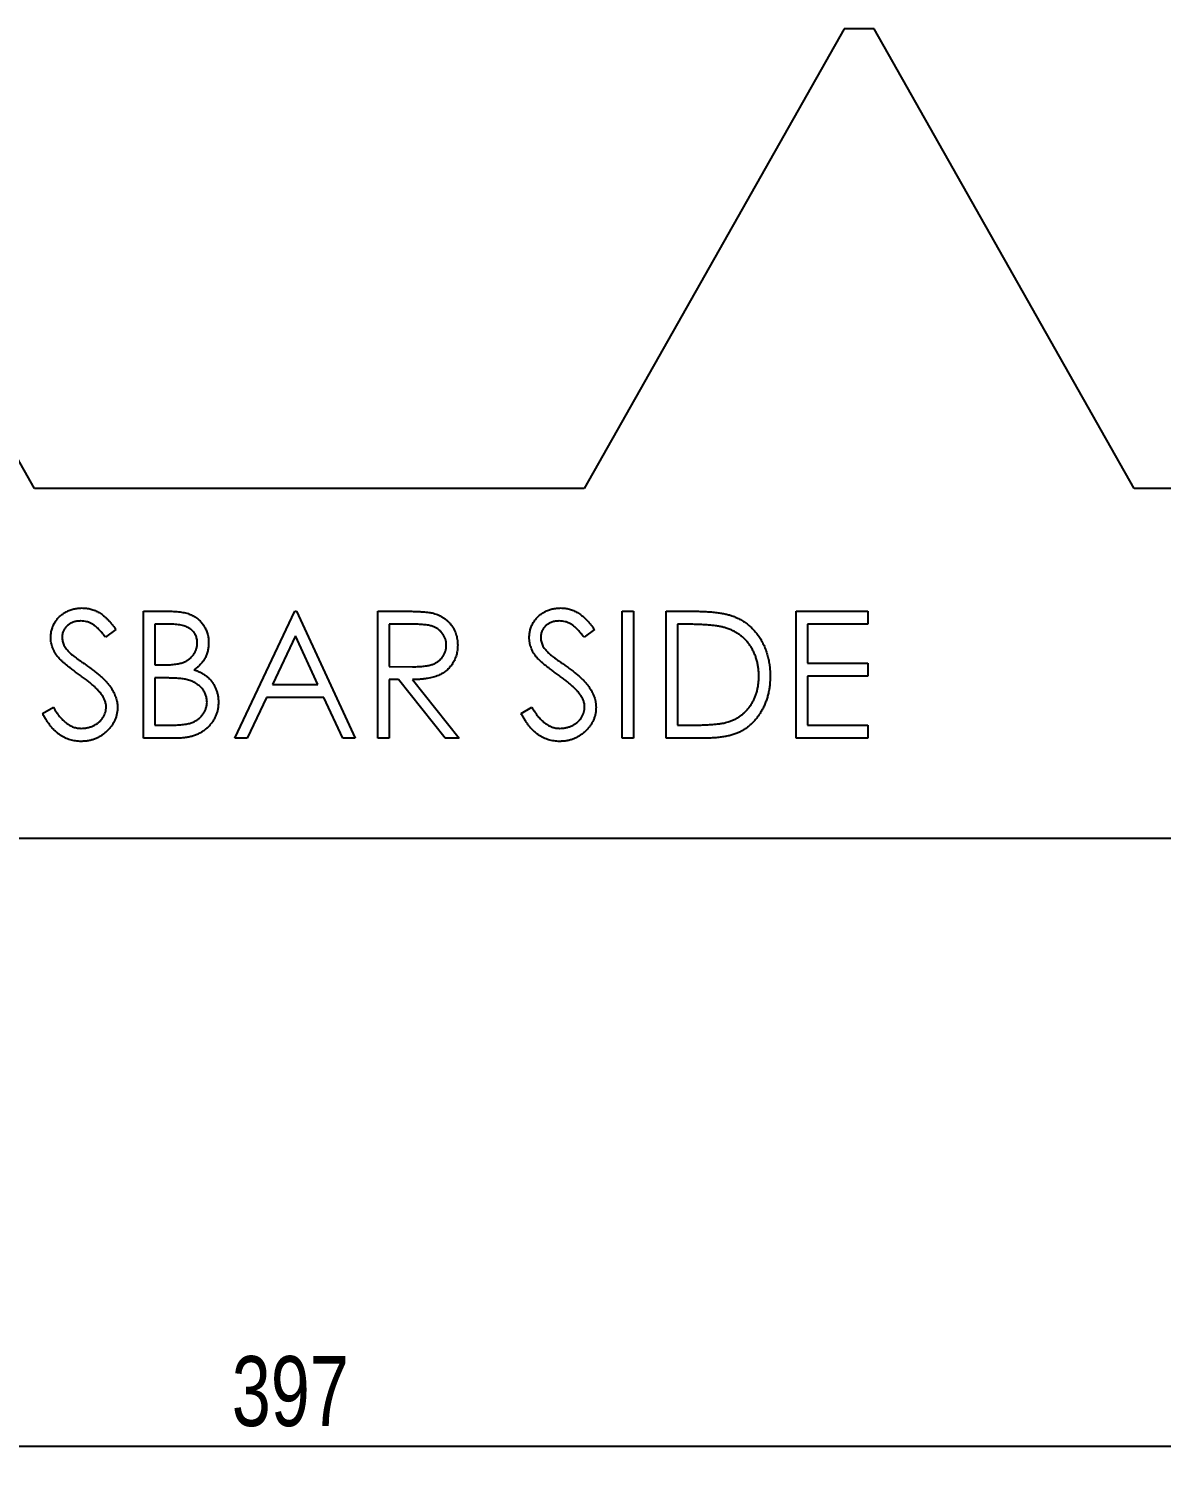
# Model space of a CAD drawing. Header units: millimetres. Extents: x 10 to 411, y 8 to 288.
# Drawn here: x 126.2 to 182.9, y 114.4 to 186.3 of the extents above; entities that cross this region are included whole.
import ezdxf

# ---------------------------------------------------------------- set-up
doc = ezdxf.new("R2010")
doc.units = ezdxf.units.MM
doc.layers.add('DIMENSIONS', color=124, linetype='Continuous')
doc.styles.add('SLDTEXTSTYLE1', font='TXT', dxfattribs={"width": 0.75})
doc.dimstyles.new('SLDDIMSTYLE0', dxfattribs={"dimtxt": 3.5, "dimasz": 2.6, "dimexe": 0, "dimexo": 0.0625, "dimgap": 0.875, "dimtad": 1, "dimlfac": 2, "dimrnd": 1e-09, "dimzin": 12, "dimdsep": 46, "dimtxsty": 'SLDTEXTSTYLE1', "dimsah": 1, "dimcen": 0.09, "dimadec": 0, "dimazin": 3, "dimtfac": 1, "dimtofl": 0, "dimtmove": 0, "dimatfit": 3, "dimfxl": 1, "dimfrac": 2, "dimtolj": 1, "dimtzin": 12, "dimarcsym": 0})

# ---------------------------------------------------------------- blocks, each defined once
blk = doc.blocks.new('_D')
at = {"layer": 'DIMENSIONS'}
for p, q in [((41.006, 146.83), (41.006, 114.391)), ((239.506, 146.83), (239.506, 114.391)), ((41.006, 115.391), (239.506, 115.391))]:
    blk.add_line(p, q, dxfattribs=at)
for points in [[(41.006, 115.391), (43.606, 114.991), (43.606, 115.791)], [(239.506, 115.391), (236.906, 115.791), (236.906, 114.991)]]:
    blk.add_solid(points, dxfattribs=at)
at = {"layer": 'DIMENSIONS', "insert": (136.377, 119.903), "char_height": 3.5, "attachment_point": 1, "style": 'SLDTEXTSTYLE1'}
blk.add_mtext('397', dxfattribs=at)

msp = doc.modelspace()

# ---------------------------------------------------------------- linework, layer by layer
at = {"color": 7, "linetype": 'Continuous', "lineweight": 25}
for p, q in [((126.5063, 163.3297), (113.5063, 186.3297)), ((167.0063, 186.3297), (154.0063, 163.3297)), ((168.5063, 186.3297), (167.0063, 186.3297)), ((181.5063, 163.3297), (168.5063, 186.3297)), ((154.0063, 163.3297), (126.5063, 163.3297)), ((209.0063, 163.3297), (181.5063, 163.3297)), ((131.9627, 157.1797), (133.2016, 157.1797)), ((131.9627, 150.8297), (131.9627, 157.1797)), ((136.5216, 150.8297), (139.5338, 157.1797)), ((139.5338, 157.1797), (139.6152, 157.1797)), ((139.6152, 157.1797), (142.546, 150.8297)), ((143.6857, 157.1797), (144.9565, 157.1797)), ((143.6857, 150.8297), (143.6857, 157.1797)), ((155.8973, 157.1797), (156.4672, 157.1797)), ((155.8973, 150.8297), (155.8973, 157.1797)), ((156.4672, 157.1797), (156.4672, 150.8297)), ((158.0954, 157.1797), (159.3776, 157.1797)), ((158.0954, 150.8297), (158.0954, 157.1797)), ((164.6082, 157.1797), (168.1902, 157.1797)), ((164.6082, 150.8297), (164.6082, 157.1797)), ((168.1902, 157.1797), (168.1902, 156.5284)), ((130.5787, 156.2676), (130.0635, 155.8771)), ((132.5325, 156.5284), (132.5325, 154.4931)), ((133.3059, 156.5284), (132.5325, 156.5284)), ((144.2556, 156.5284), (144.2556, 154.4117)), ((145.4462, 156.5284), (144.2556, 156.5284)), ((154.5133, 156.2676), (153.9981, 155.8771)), ((159.1117, 156.5284), (158.6652, 156.5284)), ((158.6652, 156.5284), (158.6652, 151.481)), ((165.1781, 156.5284), (165.1781, 154.5746)), ((168.1902, 156.5284), (165.1781, 156.5284)), ((139.5682, 155.942), (138.4182, 153.5162)), ((140.6876, 153.5162), (139.5682, 155.942)), ((132.5325, 154.4931), (132.9154, 154.4931)), ((144.2556, 154.4117), (145.4183, 154.4028)), ((165.1781, 154.5746), (168.1902, 154.5746)), ((168.1902, 154.5746), (168.1902, 153.9233)), ((132.5325, 153.8419), (132.5325, 151.481)), ((132.9103, 153.8419), (132.5325, 153.8419)), ((138.4182, 153.5162), (140.6876, 153.5162)), ((144.2556, 153.7605), (144.2556, 150.8297)), ((144.7186, 153.7605), (144.2556, 153.7605)), ((147.0515, 150.8297), (144.7186, 153.7605)), ((145.4233, 153.7605), (147.7563, 150.8297)), ((165.1781, 153.9233), (165.1781, 151.481)), ((168.1902, 153.9233), (165.1781, 153.9233)), ((138.1091, 152.8649), (137.1437, 150.8297)), ((140.9878, 152.8649), (138.1091, 152.8649)), ((141.9265, 150.8297), (140.9878, 152.8649)), ((126.9152, 152.0547), (127.452, 152.3765)), ((150.8498, 152.0547), (151.3866, 152.3765)), ((132.5325, 151.481), (133.3441, 151.481)), ((158.6652, 151.481), (159.3941, 151.481)), ((165.1781, 151.481), (168.1902, 151.481)), ((168.1902, 151.481), (168.1902, 150.8297)), ((133.6799, 150.8297), (131.9627, 150.8297)), ((137.1437, 150.8297), (136.5216, 150.8297)), ((142.546, 150.8297), (141.9265, 150.8297)), ((144.2556, 150.8297), (143.6857, 150.8297)), ((147.7563, 150.8297), (147.0515, 150.8297)), ((156.4672, 150.8297), (155.8973, 150.8297)), ((160.0632, 150.8297), (158.0954, 150.8297)), ((168.1902, 150.8297), (164.6082, 150.8297)), ((43.0063, 145.8297), (237.5063, 145.8297))]:
    msp.add_line(p, q, dxfattribs=at)
for points, knots in [([(127.3223, 155.8606), (127.3247, 155.9278), (127.3293, 156.0607), (127.369, 156.2549), (127.4315, 156.4403), (127.5191, 156.6151), (127.6321, 156.7746), (127.7628, 156.9209), (127.9185, 157.0439), (128.0893, 157.1513), (128.2763, 157.2354), (128.4722, 157.2988), (128.6774, 157.3347), (128.8164, 157.3399), (128.8869, 157.3425)], [0, 0, 0, 0, 0.0837854, 0.1657799, 0.24628, 0.3274609, 0.408797, 0.4897152, 0.571376, 0.6555233, 0.7410195, 0.8265468, 0.9119889, 1, 1, 1, 1]), ([(128.8869, 157.3425), (128.9617, 157.3399), (129.1105, 157.3348), (129.3294, 157.2902), (129.5402, 157.2163), (129.7097, 157.1325), (129.8424, 157.0488), (129.9436, 156.9726), (130.0461, 156.8848), (130.1508, 156.7853), (130.2559, 156.6731), (130.363, 156.549), (130.4723, 156.4137), (130.5426, 156.3171), (130.5787, 156.2676)], [0, 0, 0, 0, 0.1072328, 0.2132518, 0.3188304, 0.4267935, 0.483646, 0.5436038, 0.6083076, 0.6771268, 0.7506856, 0.8287134, 0.9121903, 1, 1, 1, 1]), ([(133.2016, 157.1797), (133.2623, 157.1794), (133.3798, 157.1788), (133.5508, 157.1692), (133.7109, 157.1561), (133.8602, 157.1354), (133.9987, 157.1103), (134.1267, 157.08), (134.2439, 157.0437), (134.3838, 156.9859), (134.5433, 156.9001), (134.716, 156.7732), (134.8637, 156.618), (134.991, 156.443), (135.0923, 156.2504), (135.1655, 156.0449), (135.2119, 155.8292), (135.2167, 155.681), (135.2191, 155.6062)], [0, 0, 0, 0, 0.0625941, 0.1213229, 0.1766801, 0.2283651, 0.2768684, 0.3218791, 0.3640986, 0.4033557, 0.4779679, 0.5505355, 0.6235845, 0.6981749, 0.7733537, 0.8472811, 0.9228183, 1, 1, 1, 1]), ([(144.9565, 157.1797), (145.0413, 157.1794), (145.2041, 157.1789), (145.4374, 157.1758), (145.6494, 157.1672), (145.8399, 157.1597), (146.009, 157.1461), (146.1572, 157.1331), (146.2838, 157.1161), (146.3605, 157.1003), (146.3952, 157.0932)], [0, 0, 0, 0, 0.1762578, 0.3384344, 0.4848221, 0.6171576, 0.7346984, 0.8373852, 0.9263724, 1, 1, 1, 1]), ([(146.3952, 157.0932), (146.4416, 157.0817), (146.5336, 157.059), (146.6659, 157.011), (146.792, 156.9554), (146.9114, 156.8902), (147.0234, 156.8148), (147.1292, 156.7305), (147.2293, 156.6377), (147.3196, 156.5343), (147.4048, 156.4257), (147.4766, 156.3083), (147.5385, 156.1855), (147.5878, 156.0562), (147.6275, 155.9214), (147.6555, 155.7801), (147.6723, 155.6329), (147.674, 155.5324), (147.6748, 155.4815)], [0, 0, 0, 0, 0.0642168, 0.1270638, 0.1887445, 0.2491321, 0.3094525, 0.3698267, 0.4306501, 0.4923519, 0.5540721, 0.6156898, 0.6767977, 0.738439, 0.8013169, 0.8651845, 0.9316413, 1, 1, 1, 1]), ([(151.2569, 155.8606), (151.2593, 155.9278), (151.264, 156.0607), (151.3036, 156.2549), (151.3661, 156.4403), (151.4537, 156.6151), (151.5667, 156.7746), (151.6974, 156.9209), (151.8531, 157.0439), (152.0239, 157.1513), (152.2109, 157.2354), (152.4068, 157.2988), (152.612, 157.3347), (152.751, 157.3399), (152.8215, 157.3425)], [0, 0, 0, 0, 0.0837854, 0.1657799, 0.24628, 0.3274609, 0.408797, 0.4897152, 0.571376, 0.6555233, 0.7410195, 0.8265468, 0.9119889, 1, 1, 1, 1]), ([(152.8215, 157.3425), (152.8963, 157.3399), (153.0451, 157.3348), (153.264, 157.2902), (153.4748, 157.2163), (153.6443, 157.1325), (153.777, 157.0488), (153.8782, 156.9726), (153.9807, 156.8848), (154.0854, 156.7853), (154.1906, 156.6731), (154.2976, 156.549), (154.4069, 156.4137), (154.4773, 156.3171), (154.5133, 156.2676)], [0, 0, 0, 0, 0.1072328, 0.2132518, 0.3188304, 0.4267935, 0.483646, 0.5436038, 0.6083076, 0.6771268, 0.7506856, 0.8287134, 0.9121903, 1, 1, 1, 1]), ([(159.3776, 157.1797), (159.4891, 157.1789), (159.7046, 157.1773), (160.0159, 157.1675), (160.304, 157.1501), (160.5678, 157.1248), (160.8082, 157.0936), (161.0244, 157.0546), (161.2175, 157.0086), (161.3363, 156.9693), (161.3925, 156.9507)], [0, 0, 0, 0, 0.1642892, 0.3174059, 0.4588436, 0.5893665, 0.7078313, 0.81577, 0.9128799, 1, 1, 1, 1]), ([(161.3925, 156.9507), (161.4659, 156.9227), (161.6112, 156.8674), (161.8181, 156.7629), (162.0128, 156.6446), (162.1964, 156.5123), (162.3648, 156.3621), (162.5245, 156.2005), (162.6689, 156.0217), (162.8012, 155.8292), (162.9204, 155.6255), (163.0241, 155.4108), (163.1102, 155.1862), (163.1817, 154.9525), (163.238, 154.709), (163.2764, 154.4555), (163.3018, 154.193), (163.3043, 154.0149), (163.3056, 153.9246)], [0, 0, 0, 0, 0.061545, 0.1216943, 0.1811549, 0.2398754, 0.2987019, 0.3576474, 0.4176048, 0.478494, 0.5404071, 0.602345, 0.6650043, 0.7285593, 0.7936505, 0.8605343, 0.929236, 1, 1, 1, 1]), ([(128.8233, 156.6912), (128.7577, 156.689), (128.6312, 156.6848), (128.4516, 156.6385), (128.2899, 156.5656), (128.1511, 156.4634), (128.0354, 156.3424), (127.9518, 156.2031), (127.9014, 156.0492), (127.8953, 155.9419), (127.8922, 155.8873)], [0, 0, 0, 0, 0.14307308, 0.27590296, 0.40237086, 0.52841365, 0.65035638, 0.76589509, 0.88077413, 1, 1, 1, 1]), ([(130.0635, 155.8771), (130.0324, 155.9172), (129.9725, 155.9944), (129.8816, 156.1025), (129.7958, 156.2012), (129.7114, 156.2869), (129.6326, 156.3644), (129.5562, 156.4307), (129.4832, 156.4866), (129.3912, 156.5462), (129.2756, 156.6052), (129.1305, 156.6552), (128.9789, 156.6852), (128.8756, 156.6892), (128.8233, 156.6912)], [0, 0, 0, 0, 0.0984694, 0.1896291, 0.2741841, 0.3521832, 0.4231989, 0.4885509, 0.5484733, 0.6014402, 0.7011981, 0.7995918, 0.8985451, 1, 1, 1, 1]), ([(134.6492, 155.5947), (134.6483, 155.63), (134.6464, 155.6991), (134.631, 155.7999), (134.605, 155.8947), (134.5715, 155.9848), (134.5247, 156.0673), (134.4696, 156.1452), (134.4031, 156.2158), (134.3273, 156.2818), (134.2402, 156.3403), (134.1418, 156.3916), (134.0308, 156.4328), (133.909, 156.469), (133.7746, 156.4943), (133.6292, 156.5155), (133.4715, 156.5262), (133.3623, 156.5277), (133.3059, 156.5284)], [0, 0, 0, 0, 0.05700313, 0.11181787, 0.16440237, 0.2158698, 0.26684111, 0.31747896, 0.36990214, 0.42340045, 0.4797184, 0.5392415, 0.60243069, 0.67102955, 0.7444848, 0.82345397, 0.90874031, 1, 1, 1, 1]), ([(147.105, 155.4828), (147.1028, 155.5339), (147.0985, 155.6351), (147.0632, 155.7832), (147.0035, 155.923), (146.9231, 156.0539), (146.8251, 156.1728), (146.7103, 156.2745), (146.5816, 156.3584), (146.4614, 156.412), (146.3539, 156.4449), (146.2606, 156.468), (146.1552, 156.4866), (146.0371, 156.5015), (145.9069, 156.5143), (145.7639, 156.5229), (145.6091, 156.528), (145.5018, 156.5283), (145.4462, 156.5284)], [0, 0, 0, 0, 0.0688143, 0.1363648, 0.2040194, 0.2730637, 0.3429133, 0.4109654, 0.4791688, 0.549308, 0.5876516, 0.6306467, 0.6788788, 0.7319343, 0.7911114, 0.8552832, 0.9250859, 1, 1, 1, 1]), ([(152.7579, 156.6912), (152.6923, 156.689), (152.5658, 156.6848), (152.3862, 156.6385), (152.2246, 156.5656), (152.0857, 156.4634), (151.97, 156.3424), (151.8864, 156.2031), (151.836, 156.0492), (151.8299, 155.9419), (151.8268, 155.8873)], [0, 0, 0, 0, 0.1430731, 0.275903, 0.4023709, 0.5284136, 0.6503564, 0.7658951, 0.8807741, 1, 1, 1, 1]), ([(153.9981, 155.8771), (153.967, 155.9172), (153.9071, 155.9944), (153.8162, 156.1025), (153.7304, 156.2012), (153.646, 156.2869), (153.5673, 156.3644), (153.4909, 156.4307), (153.4179, 156.4866), (153.3258, 156.5462), (153.2102, 156.6052), (153.0651, 156.6552), (152.9135, 156.6852), (152.8102, 156.6892), (152.7579, 156.6912)], [0, 0, 0, 0, 0.0984694, 0.1896291, 0.2741841, 0.3521832, 0.4231989, 0.4885509, 0.5484733, 0.6014402, 0.7011981, 0.7995918, 0.8985451, 1, 1, 1, 1]), ([(161.063, 156.3503), (161.0098, 156.365), (160.8965, 156.3964), (160.7118, 156.4305), (160.5038, 156.4606), (160.2718, 156.4861), (160.0159, 156.5044), (159.736, 156.5182), (159.4319, 156.5274), (159.2211, 156.5281), (159.1117, 156.5284)], [0, 0, 0, 0, 0.0843186, 0.1792845, 0.2865825, 0.4051115, 0.5355929, 0.6781902, 0.8329758, 1, 1, 1, 1]), ([(162.7357, 153.9258), (162.7348, 154.0001), (162.733, 154.146), (162.71, 154.3601), (162.6764, 154.5659), (162.6278, 154.7637), (162.5659, 154.9536), (162.4886, 155.1347), (162.4003, 155.3089), (162.2952, 155.4721), (162.1802, 155.6265), (162.0525, 155.7679), (161.9142, 155.8967), (161.7668, 156.0149), (161.6062, 156.1177), (161.4361, 156.2097), (161.254, 156.2877), (161.1274, 156.3292), (161.063, 156.3503)], [0, 0, 0, 0, 0.07015118, 0.13781261, 0.20322625, 0.26717406, 0.330024, 0.39179427, 0.4530844, 0.51433391, 0.57499999, 0.63486548, 0.69411632, 0.75344162, 0.8131258, 0.87407969, 0.93600701, 1, 1, 1, 1]), ([(127.6772, 154.8938), (127.6491, 154.9312), (127.5939, 155.0047), (127.521, 155.1196), (127.4591, 155.2372), (127.4105, 155.3579), (127.3696, 155.4798), (127.3421, 155.6048), (127.3249, 155.732), (127.3232, 155.8177), (127.3223, 155.8606)], [0, 0, 0, 0, 0.1335068, 0.262559, 0.3882644, 0.5126674, 0.6337223, 0.7553939, 0.8775529, 1, 1, 1, 1]), ([(127.8922, 155.8873), (127.8929, 155.8533), (127.8943, 155.7852), (127.9142, 155.6846), (127.9398, 155.5842), (127.9803, 155.4846), (128.0363, 155.3839), (128.1098, 155.2804), (128.2023, 155.1733), (128.2732, 155.1036), (128.3107, 155.0668)], [0, 0, 0, 0, 0.10728521, 0.21474586, 0.32293856, 0.43411616, 0.55341231, 0.68607298, 0.83425599, 1, 1, 1, 1]), ([(132.9154, 154.4931), (132.9714, 154.4939), (133.0795, 154.4953), (133.2361, 154.4993), (133.3815, 154.5105), (133.5154, 154.5218), (133.6376, 154.5401), (133.7478, 154.5618), (133.8477, 154.5848), (133.963, 154.624), (134.0938, 154.6818), (134.2332, 154.7716), (134.3561, 154.8785), (134.4598, 155.0018), (134.5448, 155.1376), (134.6038, 155.2838), (134.6438, 155.4366), (134.6474, 155.5415), (134.6492, 155.5947)], [0, 0, 0, 0, 0.07230103, 0.13970033, 0.20228851, 0.26059953, 0.31319033, 0.36173893, 0.40570648, 0.44553998, 0.51883196, 0.58977824, 0.65886748, 0.72843048, 0.7972827, 0.86481538, 0.93136375, 1, 1, 1, 1]), ([(135.2191, 155.6062), (135.2171, 155.5361), (135.2132, 155.3982), (135.1759, 155.1967), (135.1176, 155.0048), (135.0365, 154.8234), (134.9311, 154.6564), (134.8061, 154.5026), (134.6554, 154.3684), (134.5425, 154.2934), (134.4851, 154.2553)], [0, 0, 0, 0, 0.1305691, 0.2565806, 0.3805516, 0.5036229, 0.6257393, 0.7475486, 0.8717661, 1, 1, 1, 1]), ([(145.4183, 154.4028), (145.4725, 154.4028), (145.5778, 154.4028), (145.73, 154.41), (145.8717, 154.4183), (146.0024, 154.4309), (146.1221, 154.4471), (146.2308, 154.4674), (146.3287, 154.4911), (146.4428, 154.5278), (146.5702, 154.5858), (146.7087, 154.6703), (146.8267, 154.7766), (146.9263, 154.8981), (147.0064, 155.0317), (147.0628, 155.1758), (147.0986, 155.3267), (147.1028, 155.4304), (147.105, 155.4828)], [0, 0, 0, 0, 0.0716681, 0.1389133, 0.2011846, 0.2591244, 0.312255, 0.3606815, 0.4050861, 0.4451017, 0.5187778, 0.5894616, 0.6584622, 0.7272832, 0.7963225, 0.8631749, 0.9309494, 1, 1, 1, 1]), ([(147.6748, 155.4815), (147.6722, 155.3969), (147.667, 155.2318), (147.6185, 154.9922), (147.5391, 154.7687), (147.4296, 154.5616), (147.2903, 154.3749), (147.1228, 154.2109), (146.927, 154.0737), (146.7448, 153.9785), (146.5839, 153.9175), (146.4514, 153.8747), (146.3068, 153.8415), (146.1516, 153.8119), (145.9851, 153.7894), (145.8078, 153.773), (145.6194, 153.7628), (145.4899, 153.7612), (145.4233, 153.7605)], [0, 0, 0, 0, 0.0787802, 0.1537206, 0.2267135, 0.2991912, 0.37119, 0.4430064, 0.5166892, 0.5932172, 0.6338729, 0.6769891, 0.7228995, 0.7719586, 0.8242113, 0.8793787, 0.9379481, 1, 1, 1, 1]), ([(151.6118, 154.8938), (151.5837, 154.9312), (151.5285, 155.0047), (151.4556, 155.1196), (151.3937, 155.2372), (151.3452, 155.3579), (151.3043, 155.4798), (151.2768, 155.6048), (151.2595, 155.732), (151.2578, 155.8177), (151.2569, 155.8606)], [0, 0, 0, 0, 0.1335068, 0.262559, 0.3882644, 0.5126674, 0.6337223, 0.7553939, 0.8775529, 1, 1, 1, 1]), ([(151.8268, 155.8873), (151.8275, 155.8533), (151.8289, 155.7852), (151.8488, 155.6846), (151.8744, 155.5842), (151.9149, 155.4846), (151.9709, 155.3839), (152.0444, 155.2804), (152.1369, 155.1733), (152.2078, 155.1036), (152.2453, 155.0668)], [0, 0, 0, 0, 0.1072852, 0.2147459, 0.3229386, 0.4341162, 0.5534123, 0.686073, 0.834256, 1, 1, 1, 1]), ([(128.7177, 154.0301), (128.6509, 154.0777), (128.5232, 154.1687), (128.3445, 154.3037), (128.1848, 154.4272), (128.0447, 154.5402), (127.9242, 154.6429), (127.8224, 154.7341), (127.742, 154.8164), (127.6973, 154.8699), (127.6772, 154.8938)], [0, 0, 0, 0, 0.1815353, 0.3470817, 0.4955678, 0.6283573, 0.7455197, 0.8458308, 0.9307818, 1, 1, 1, 1]), ([(128.3107, 155.0668), (128.3246, 155.0544), (128.3576, 155.025), (128.4179, 154.9767), (128.4977, 154.9172), (128.5947, 154.8436), (128.7107, 154.7581), (128.8459, 154.662), (128.9985, 154.5521), (129.1069, 154.4753), (129.1642, 154.4346)], [0, 0, 0, 0, 0.0525943, 0.124952, 0.2180939, 0.3335024, 0.4687892, 0.6249376, 0.801683, 1, 1, 1, 1]), ([(152.6523, 154.0301), (152.5855, 154.0777), (152.4578, 154.1687), (152.2791, 154.3037), (152.1194, 154.4272), (151.9793, 154.5402), (151.8588, 154.6429), (151.7571, 154.7341), (151.6766, 154.8164), (151.6319, 154.8699), (151.6118, 154.8938)], [0, 0, 0, 0, 0.1815353, 0.3470817, 0.4955678, 0.6283573, 0.7455197, 0.8458308, 0.9307818, 1, 1, 1, 1]), ([(152.2453, 155.0668), (152.2592, 155.0544), (152.2922, 155.025), (152.3526, 154.9767), (152.4323, 154.9172), (152.5293, 154.8436), (152.6453, 154.7581), (152.7805, 154.662), (152.9332, 154.5521), (153.0415, 154.4753), (153.0988, 154.4346)], [0, 0, 0, 0, 0.0525943, 0.124952, 0.2180939, 0.3335024, 0.4687892, 0.6249376, 0.801683, 1, 1, 1, 1]), ([(129.8625, 153.0176), (129.8341, 153.054), (129.7744, 153.1303), (129.6718, 153.244), (129.5514, 153.3612), (129.4173, 153.4865), (129.2647, 153.614), (129.0983, 153.7499), (128.9138, 153.8888), (128.7845, 153.982), (128.7177, 154.0301)], [0, 0, 0, 0, 0.0902792, 0.1895299, 0.2991979, 0.4189259, 0.5483763, 0.6881364, 0.8390835, 1, 1, 1, 1]), ([(129.1642, 154.4346), (129.2331, 154.3845), (129.3666, 154.2874), (129.5564, 154.1415), (129.7286, 153.9988), (129.8837, 153.8602), (130.0231, 153.7268), (130.1455, 153.597), (130.252, 153.4716), (130.3666, 153.3109), (130.4837, 153.1136), (130.5843, 152.8718), (130.6477, 152.629), (130.656, 152.4659), (130.6601, 152.3854)], [0, 0, 0, 0, 0.0969723, 0.1877734, 0.2723961, 0.351321, 0.4243348, 0.4919088, 0.5542332, 0.6112677, 0.7163478, 0.8145401, 0.9084955, 1, 1, 1, 1]), ([(134.4851, 154.2553), (134.5572, 154.2276), (134.6953, 154.1746), (134.8852, 154.0809), (135.0488, 153.979), (135.1874, 153.8677), (135.306, 153.7478), (135.4095, 153.6174), (135.4978, 153.475), (135.5735, 153.3218), (135.6325, 153.1596), (135.6768, 152.9898), (135.7021, 152.8131), (135.7057, 152.6929), (135.7075, 152.6322)], [0, 0, 0, 0, 0.1060575, 0.2029143, 0.2903002, 0.3702226, 0.4463837, 0.5213969, 0.5982911, 0.6761425, 0.7555287, 0.8348872, 0.916646, 1, 1, 1, 1]), ([(153.7972, 153.0176), (153.7687, 153.054), (153.709, 153.1303), (153.6064, 153.244), (153.486, 153.3612), (153.3519, 153.4865), (153.1993, 153.614), (153.0329, 153.7499), (152.8484, 153.8888), (152.7191, 153.982), (152.6523, 154.0301)], [0, 0, 0, 0, 0.09027921, 0.18952992, 0.29919787, 0.41892589, 0.54837629, 0.68813637, 0.8390835, 1, 1, 1, 1]), ([(153.0988, 154.4346), (153.1677, 154.3845), (153.3012, 154.2874), (153.491, 154.1415), (153.6632, 153.9988), (153.8183, 153.8602), (153.9577, 153.7268), (154.0801, 153.597), (154.1866, 153.4716), (154.3012, 153.3109), (154.4183, 153.1136), (154.5189, 152.8718), (154.5823, 152.629), (154.5906, 152.4659), (154.5947, 152.3854)], [0, 0, 0, 0, 0.0969723, 0.1877734, 0.2723961, 0.351321, 0.4243348, 0.4919088, 0.5542332, 0.6112677, 0.7163478, 0.8145401, 0.9084955, 1, 1, 1, 1]), ([(134.0984, 153.7668), (134.0675, 153.7731), (134.0005, 153.7867), (133.8913, 153.801), (133.7666, 153.8138), (133.6261, 153.8233), (133.4697, 153.833), (133.297, 153.8368), (133.1088, 153.8414), (132.9782, 153.8417), (132.9103, 153.8419)], [0, 0, 0, 0, 0.0793065, 0.1719528, 0.2770565, 0.3947306, 0.5261773, 0.6713448, 0.8292853, 1, 1, 1, 1]), ([(135.1377, 152.6322), (135.1372, 152.6657), (135.1362, 152.7323), (135.1212, 152.8301), (135.0994, 152.9248), (135.0712, 153.0168), (135.0302, 153.1043), (134.9823, 153.189), (134.9261, 153.2711), (134.8386, 153.3749), (134.7112, 153.4945), (134.5304, 153.6116), (134.3247, 153.706), (134.1755, 153.7461), (134.0984, 153.7668)], [0, 0, 0, 0, 0.0602874, 0.1196024, 0.1775034, 0.2351427, 0.2921326, 0.3508712, 0.4100979, 0.4707315, 0.5948287, 0.7225788, 0.8566914, 1, 1, 1, 1]), ([(163.3056, 153.9246), (163.3045, 153.8461), (163.3022, 153.6914), (163.282, 153.4634), (163.2527, 153.2423), (163.2072, 153.0289), (163.1521, 152.8215), (163.0814, 152.6222), (163.0004, 152.4293), (162.906, 152.2453), (162.8023, 152.0709), (162.6911, 151.9066), (162.5723, 151.7546), (162.445, 151.6145), (162.3107, 151.4865), (162.1686, 151.3695), (162.0183, 151.2658), (161.8605, 151.1713), (161.6906, 151.0889), (161.5053, 151.0192), (161.3038, 150.9614), (161.0867, 150.9132), (160.8536, 150.8749), (160.6043, 150.8493), (160.3391, 150.832), (160.1569, 150.8305), (160.0632, 150.8297)], [0, 0, 0, 0, 0.0460807, 0.0908068, 0.1342953, 0.1770244, 0.2188227, 0.2602441, 0.3010799, 0.3416139, 0.3815834, 0.4201196, 0.4580746, 0.4947385, 0.5311946, 0.5669337, 0.6027127, 0.6383266, 0.6748532, 0.7134674, 0.7544418, 0.7978154, 0.8439895, 0.8930716, 0.9449633, 1, 1, 1, 1]), ([(161.2093, 151.6425), (161.2673, 151.6629), (161.3818, 151.7033), (161.5467, 151.7769), (161.7005, 151.864), (161.8458, 151.9609), (161.9807, 152.0709), (162.1066, 152.1917), (162.2234, 152.3239), (162.3299, 152.4672), (162.4251, 152.6209), (162.5076, 152.7833), (162.5799, 152.9528), (162.6367, 153.1319), (162.6812, 153.319), (162.7127, 153.5141), (162.7323, 153.7172), (162.7346, 153.8554), (162.7357, 153.9258)], [0, 0, 0, 0, 0.0624145, 0.1233382, 0.1831245, 0.241783, 0.3005789, 0.3596801, 0.4188816, 0.4795307, 0.5408505, 0.6023034, 0.6644632, 0.7278057, 0.7928948, 0.8596723, 0.9284644, 1, 1, 1, 1]), ([(130.0902, 152.3943), (130.0876, 152.4472), (130.0821, 152.5546), (130.0362, 152.7132), (129.9639, 152.8701), (129.8972, 152.9672), (129.8625, 153.0176)], [0, 0, 0, 0, 0.2347234, 0.4771583, 0.7285563, 1, 1, 1, 1]), ([(133.3441, 151.481), (133.4022, 151.4817), (133.5142, 151.483), (133.6758, 151.4874), (133.8256, 151.4974), (133.963, 151.513), (134.0893, 151.5301), (134.203, 151.5529), (134.3051, 151.5792), (134.4236, 151.6197), (134.5569, 151.6826), (134.7006, 151.7775), (134.8284, 151.8906), (134.9369, 152.0215), (135.0258, 152.1638), (135.0905, 152.3146), (135.1304, 152.4715), (135.1352, 152.5785), (135.1377, 152.6322)], [0, 0, 0, 0, 0.07250249, 0.13973899, 0.20179513, 0.25982193, 0.31220599, 0.36077343, 0.40454034, 0.4436981, 0.51684079, 0.58787434, 0.65796542, 0.72896939, 0.79930772, 0.86663578, 0.93311633, 1, 1, 1, 1]), ([(135.7075, 152.6322), (135.7058, 152.5702), (135.7023, 152.4482), (135.6766, 152.269), (135.633, 152.0978), (135.573, 151.9334), (135.4947, 151.7762), (135.3994, 151.626), (135.2858, 151.4842), (135.1586, 151.3494), (135.0148, 151.2281), (134.8597, 151.1201), (134.6912, 151.0313), (134.5123, 150.9567), (134.3207, 150.8998), (134.1175, 150.8599), (133.9028, 150.833), (133.7555, 150.8308), (133.6799, 150.8297)], [0, 0, 0, 0, 0.0611603, 0.1203346, 0.1781803, 0.2352351, 0.292683, 0.3511862, 0.4104566, 0.4717199, 0.5337612, 0.595739, 0.6578875, 0.7212952, 0.7868225, 0.8546862, 0.925478, 1, 1, 1, 1]), ([(154.0248, 152.3943), (154.0222, 152.4472), (154.0167, 152.5546), (153.9708, 152.7132), (153.8985, 152.8701), (153.8318, 152.9672), (153.7972, 153.0176)], [0, 0, 0, 0, 0.2347234, 0.4771583, 0.7285563, 1, 1, 1, 1]), ([(128.8462, 150.6669), (128.7982, 150.6678), (128.7029, 150.6696), (128.5619, 150.6859), (128.4238, 150.709), (128.2902, 150.7456), (128.1595, 150.79), (128.0323, 150.8447), (127.9084, 150.9102), (127.7871, 150.9851), (127.6689, 151.0723), (127.5547, 151.1739), (127.4409, 151.287), (127.3308, 151.4147), (127.2222, 151.555), (127.1172, 151.7092), (127.0136, 151.8765), (126.9486, 151.9942), (126.9152, 152.0547)], [0, 0, 0, 0, 0.0572083, 0.1136961, 0.1691779, 0.2241592, 0.2787199, 0.3337942, 0.3892415, 0.4458221, 0.5037043, 0.5642939, 0.6279754, 0.6950383, 0.7653727, 0.8396114, 0.9175378, 1, 1, 1, 1]), ([(127.452, 152.3765), (127.502, 152.2929), (127.5976, 152.1328), (127.7572, 151.9164), (127.9225, 151.7325), (128.0949, 151.5822), (128.2731, 151.4638), (128.4585, 151.38), (128.6504, 151.3277), (128.781, 151.3213), (128.8462, 151.3182)], [0, 0, 0, 0, 0.1590043, 0.3046461, 0.4385469, 0.5623223, 0.6774325, 0.7868974, 0.8936109, 1, 1, 1, 1]), ([(128.8462, 151.3182), (128.9019, 151.3197), (129.0122, 151.3228), (129.1747, 151.3523), (129.3325, 151.3977), (129.4824, 151.4627), (129.6223, 151.5413), (129.7449, 151.6363), (129.851, 151.7426), (129.9377, 151.8612), (130.0043, 151.9888), (130.0554, 152.1198), (130.0838, 152.2561), (130.0881, 152.348), (130.0902, 152.3943)], [0, 0, 0, 0, 0.0912636, 0.1809303, 0.2700882, 0.3601561, 0.4483425, 0.5326658, 0.6138337, 0.6939815, 0.772716, 0.8493352, 0.9239673, 1, 1, 1, 1]), ([(130.6601, 152.3854), (130.6589, 152.3285), (130.6565, 152.2157), (130.6294, 152.0501), (130.5896, 151.8893), (130.5297, 151.7353), (130.4565, 151.5852), (130.3637, 151.4429), (130.2561, 151.3054), (130.1327, 151.1762), (129.9976, 151.0577), (129.8549, 150.9522), (129.7042, 150.8643), (129.5464, 150.7925), (129.3815, 150.7364), (129.2095, 150.6957), (129.0301, 150.6708), (128.9082, 150.6682), (128.8462, 150.6669)], [0, 0, 0, 0, 0.0614843, 0.1217745, 0.1809196, 0.2402561, 0.3001144, 0.3611459, 0.4235006, 0.4886694, 0.5539541, 0.6175813, 0.6802384, 0.7421874, 0.8046632, 0.868259, 0.9330203, 1, 1, 1, 1]), ([(152.7808, 150.6669), (152.7328, 150.6678), (152.6375, 150.6696), (152.4965, 150.6859), (152.3584, 150.709), (152.2248, 150.7456), (152.0941, 150.79), (151.9669, 150.8447), (151.843, 150.9102), (151.7217, 150.9851), (151.6035, 151.0723), (151.4893, 151.1739), (151.3755, 151.287), (151.2654, 151.4147), (151.1568, 151.555), (151.0518, 151.7092), (150.9482, 151.8765), (150.8833, 151.9942), (150.8498, 152.0547)], [0, 0, 0, 0, 0.0572083, 0.1136961, 0.1691779, 0.2241592, 0.2787199, 0.3337942, 0.3892415, 0.4458221, 0.5037043, 0.5642939, 0.6279754, 0.6950383, 0.7653727, 0.8396114, 0.9175378, 1, 1, 1, 1]), ([(151.3866, 152.3765), (151.4366, 152.2929), (151.5322, 152.1328), (151.6918, 151.9164), (151.8571, 151.7325), (152.0295, 151.5822), (152.2078, 151.4638), (152.3931, 151.38), (152.585, 151.3277), (152.7156, 151.3213), (152.7808, 151.3182)], [0, 0, 0, 0, 0.1590043, 0.3046461, 0.4385469, 0.5623223, 0.67743254, 0.78689739, 0.89361089, 1, 1, 1, 1]), ([(152.7808, 151.3182), (152.8365, 151.3197), (152.9468, 151.3228), (153.1093, 151.3523), (153.2671, 151.3977), (153.417, 151.4627), (153.5569, 151.5413), (153.6796, 151.6363), (153.7856, 151.7426), (153.8723, 151.8612), (153.9389, 151.9888), (153.99, 152.1198), (154.0184, 152.2561), (154.0227, 152.348), (154.0248, 152.3943)], [0, 0, 0, 0, 0.0912636, 0.1809303, 0.2700882, 0.3601561, 0.4483425, 0.5326658, 0.6138337, 0.6939815, 0.772716, 0.8493352, 0.9239673, 1, 1, 1, 1]), ([(154.5947, 152.3854), (154.5935, 152.3285), (154.5912, 152.2157), (154.564, 152.0501), (154.5243, 151.8893), (154.4643, 151.7353), (154.3912, 151.5852), (154.2983, 151.4429), (154.1907, 151.3054), (154.0673, 151.1762), (153.9322, 151.0577), (153.7895, 150.9522), (153.6388, 150.8643), (153.481, 150.7925), (153.3161, 150.7364), (153.1441, 150.6957), (152.9647, 150.6708), (152.8428, 150.6682), (152.7808, 150.6669)], [0, 0, 0, 0, 0.0614843, 0.1217745, 0.1809196, 0.2402561, 0.3001144, 0.3611459, 0.4235006, 0.4886694, 0.5539541, 0.6175813, 0.6802384, 0.7421874, 0.8046632, 0.868259, 0.9330203, 1, 1, 1, 1]), ([(159.3941, 151.481), (159.4988, 151.4814), (159.7003, 151.4823), (159.99, 151.4899), (160.2546, 151.5023), (160.4943, 151.5197), (160.7089, 151.5427), (160.8989, 151.5683), (161.0636, 151.6002), (161.1632, 151.6291), (161.2093, 151.6425)], [0, 0, 0, 0, 0.1719007, 0.3306279, 0.4755488, 0.6067462, 0.7250238, 0.8297424, 0.9213228, 1, 1, 1, 1])]:
    msp.add_open_spline(points, degree=3, knots=knots, dxfattribs=at)

# ---------------------------------------------------------------- dimensions: what is measured, and where the dimension line sits
at = {"layer": 'DIMENSIONS'}
dim = msp.add_linear_dim(base=(239.5063, 115.3915), p1=(41.0063, 147.8297), p2=(239.5063, 147.8297), dimstyle='SLDDIMSTYLE0', dxfattribs=at)
dim.commit()
dim.dimension.update_dxf_attribs({"geometry": '_D', "text_midpoint": (140.2563, 115.3915), "dimtype": 160})

doc.saveas('drawing.dxf')
